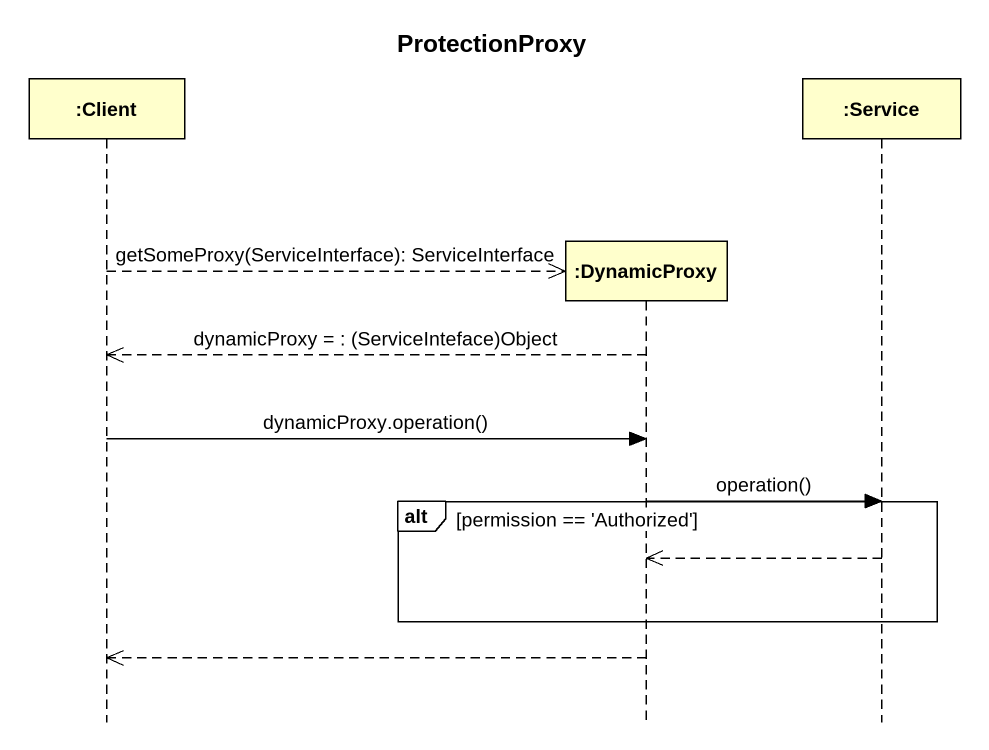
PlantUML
@startuml
title ProtectionProxy
hide footbox
participant ":Client" as Client
participant ":DynamicProxy" as DynamicProxy
participant ":Service" as Service

Client -->> DynamicProxy ** : getSomeProxy(ServiceInterface): ServiceInterface
DynamicProxy -->> Client : dynamicProxy = : (ServiceInteface)Object
Client -> DynamicProxy : dynamicProxy.operation()
alt permission == 'Authorized'
  DynamicProxy -> Service : operation()
  Service -->> DynamicProxy
end
DynamicProxy -->> Client
@enduml
